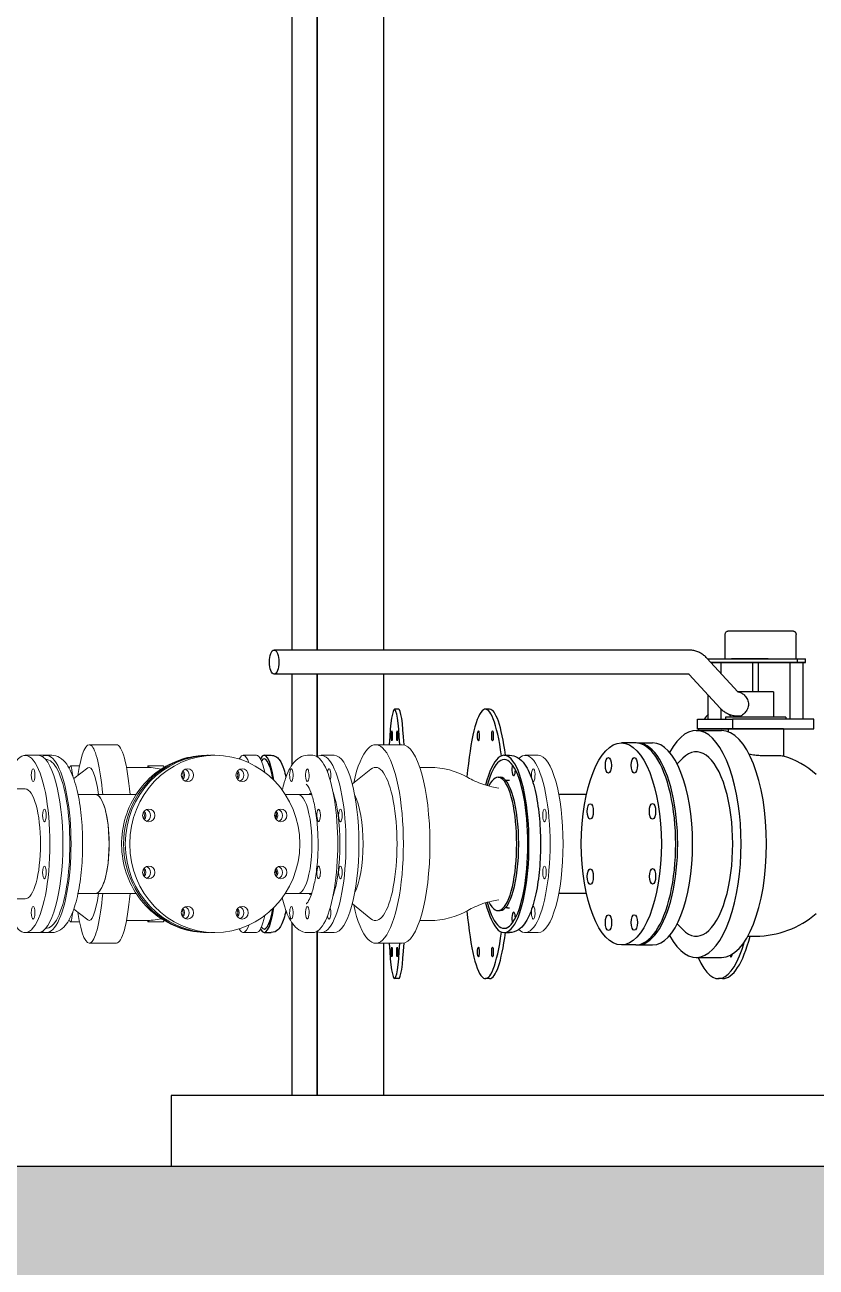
# Model space of a CAD drawing. Header units: millimetres. Extents: x 0 to 157650, y 0 to 89100.
# Drawn here: x 120736 to 124085, y 8704 to 13961 of the extents above; entities that cross this region are included whole.
import ezdxf

# ---------------------------------------------------------------- set-up
doc = ezdxf.new("R2010")
doc.units = ezdxf.units.MM
doc.header["$LTSCALE"] = 150
doc.layers.add('Hatch', color=7, linetype='Continuous', lineweight=18)
doc.layers.add('Visible', color=7, linetype='Continuous', lineweight=25)
doc.layers.add('P_Biomass (BM)', color=150, linetype='Continuous', lineweight=18, true_color=0x007fff)

msp = doc.modelspace()

# ---------------------------------------------------------------- hatches: boundary and pattern name
at = {"layer": 'Hatch'}
h = msp.add_hatch(dxfattribs=at)
h.set_pattern_fill('AR-CONC', color=256, scale=80.749152, angle=45, style=0)
h.set_pattern_definition([(95, (0, 0), (445.3736, 373.7128), [60.562, -666.1805]), (40, (0, 0), (-508.7133, 350.264), [48.4495, -532.9444]), (145.45144, (37.1, 31.14), (-63.3398, 723.977), [51.4697, -566.1663]), (91.1842, (-114.2, 114.2), (703.885, 514.8677), [90.843, -999.271]), (141.6356, (-55.5, 157.1), (-22.529, 1089.881), [77.2045, -849.25]), (36.1842, (-114.2, 114.2), (-22.529, 1089.881), [72.674, -799.4166]), (66, (-28.55, 142.75), (570.712, 110.9352), [60.562, -666.1805]), (11, (-28.55, 142.75), (-275.1193, 552.977), [48.4495, -532.9444]), (116.45144, (19, 152), (295.5927, 663.9122), [51.4697, -566.1663]), (82.5, (0, 0), (-183.13357, 197.0197), [0, -526.4845, 0, -541.0193, 0, -534.9631]), (52.5, (0, 0), (-74.9941, 375.41044), [0, -308.4618, 0, -514.3721, 0, -203.8916]), (12.5, (-127.33, -127.33), (317.68184, 291.92495), [0, -201.8729, 0, -629.8434, 0, -835.7537]), (2.5, (-184.43, -184.43), (275.831, 390.1474), [0, -262.4347, 0, -418.2806, 0, -593.5063])])
h.paths.add_polyline_path([(115730.4, 9130), (115730.4, 9280), (115430.4, 9280), (115430.4, 5830), (110030.4, 5830), (110030.4, 9280), (109730.4, 9280), (109730.4, 9130), (100487.7, 9130), (100487.7, 8830), (100487.7, 8530), (109730.4, 8530), (109730.4, 5530), (115730.4, 5530), (115730.4, 8530), (124973, 8530), (124973, 8830), (124973, 9130)])

# ---------------------------------------------------------------- linework, layer by layer
at = {"layer": 'P_Biomass (BM)'}
for p, q in [((121008.5, 10915), (121124.1, 10915)), ((122220.5, 10915), (122332.8, 10915)), ((120737.3, 10870), (120792, 10870)), ((120792, 10870), (120826.5, 10870)), ((120826.5, 10870), (120849.6, 10870)), ((121513.6, 10870), (121506.9, 10870)), ((121539.7, 10870), (121521.2, 10870)), ((121660.3, 10870), (121716.6, 10870)), ((121955.5, 10870), (121932.5, 10870)), ((121990.1, 10870), (122044.8, 10870)), ((122854.1, 10870), (122908.8, 10870)), ((120929, 10825), (120967.6, 10825)), ((120942.9, 10771.5), (121002.5, 10816.7)), ((121166.2, 10819), (121244.8, 10819)), ((121258.4, 10825), (121321.3, 10825)), ((122122.1, 10748.8), (122200.8, 10811.3)), ((122407.6, 10819), (122450.1, 10819)), ((120679.7, 10727.5), (120737.3, 10727.5)), ((121033.9, 10704.6), (120961, 10704.6)), ((121033.9, 10704.6), (121207.2, 10704.6)), ((121892.1, 10704.6), (121838.2, 10704.6)), ((121950, 10704.6), (121892.1, 10704.6)), ((120679.7, 10262.5), (120737.3, 10262.5)), ((121033.9, 10285.5), (120961, 10285.5)), ((121033.9, 10285.5), (121207.2, 10285.5)), ((121892.1, 10285.5), (121838.2, 10285.5)), ((121950, 10285.5), (121892.1, 10285.5)), ((120942.9, 10218.5), (121002.5, 10173.3)), ((122122.1, 10241.2), (122200.8, 10178.7)), ((120929, 10165), (120967.6, 10165)), ((121166.2, 10171), (121244.8, 10171)), ((121258.4, 10165), (121321.3, 10165)), ((122407.6, 10171), (122450.1, 10171)), ((120737.3, 10120), (120792, 10120)), ((120792, 10120), (120826.5, 10120)), ((120826.5, 10120), (120849.6, 10120)), ((121513.6, 10120), (121506.9, 10120)), ((121539.7, 10120), (121521.2, 10120)), ((121660.3, 10120), (121716.6, 10120)), ((121955.5, 10120), (121932.5, 10120)), ((121990.1, 10120), (122044.8, 10120)), ((122854.1, 10120), (122908.8, 10120)), ((121008.5, 10075), (121124.1, 10075)), ((122220.5, 10075), (122332.8, 10075))]:
    msp.add_line(p, q, dxfattribs=at)
for centre, start, end in [((121244.8, 10495), 77.7876, 90), ((121244.8, 10495), 61.1419, 61.6423), ((122450.1, 10495), 60.2331, 90), ((121244.8, 10495), 298.3577, 298.8581), ((122450.1, 10495), 270, 299.7669), ((121244.8, 10495), 270, 282.2124)]:
    msp.add_arc(centre, 324, start, end, dxfattribs=at)
for centre, major_axis, ratio, start_param, end_param in [((122220.5, 10495), (0, 420), 0.27999, 2.233177, 7.191601), ((120737.3, 10495), (0, 375), 0.27999, 2.242247, 7.182531), ((120826.5, 10495), (0, 375), 0.27999, 2.976263, 6.448515), ((121008.5, 10495), (0, 420), 0.157549, 5.234751, 7.091863), ((121124.1, 10495), (0, 420), 0.157549, 5.234751, 6.283185), ((121990.1, 10495), (0, 375), 0.27999, 2.976263, 6.448515), ((122332.8, 10495), (0, 420), 0.27999, 3.141593, 6.283185), ((122854.1, 10495), (0, 375), 0.27999, 2.878756, 6.546022), ((120736, 10495), (0, 375), 0.157549, 6.275342, 6.283185), ((120792, 10495), (0, 375), 0.27999, 3.141593, 6.283185), ((120826.5, 10495), (0, 357), 0.27999, 3.118219, 6.306559), ((120929, 10495), (0, 330), 0.05935, 5.77482, 6.53542), ((121008.5, 10495), (0, 324), 0.157549, 5.415717, 6.402149), ((121513.6, 10495), (0, -375), 0.960003, 3.131093, 6.293685), ((121521.2, 10495), (0, -375), 0.960003, 3.141593, 6.283185), ((121660.3, 10495), (0, 375), 0.157549, 5.870875, 6.575052), ((121716.6, 10495), (0, 375), 0.157549, 5.654873, 6.283185), ((121955.5, 10495), (0, -375), 0.27999, 0, 3.141593), ((122044.8, 10495), (0, 375), 0.27999, 3.141593, 6.283185), ((122220.5, 10495), (0, 324), 0.27999, 2.92289, 6.501888), ((122908.8, 10495), (0, 375), 0.27999, 3.141593, 6.283185), ((121258.4, 10495), (0, 330), 0.05935, 6.084789, 6.47656), ((121321.3, 10495), (0, 330), 0.05935, 6.092988, 6.283185), ((121381.1, 10786), (0, 26.2), 0.960003, 4.125958, 5.29882), ((121386.2, 10786), (0, -26.2), 0.960003, 0.819276, 2.322316), ((121405.5, 10786), (0, -27), 0.960003, 0.364485, 2.777107), ((121612.6, 10786), (0, 26.2), 0.960003, 4.125958, 5.29882), ((121617.6, 10786), (0, -26.2), 0.960003, 0.819276, 2.315269), ((121641.3, 10786), (0, 27), 0.157549, 1.350988, 1.790605), ((121636.9, 10786), (0, -27), 0.960003, 0.364485, 2.777107), ((121864.1, 10786), (0, 26.2), 0.27999, 0.826323, 6.24226), ((121931.6, 10786), (0, -26.2), 0.27999, 3.182518, 8.598455), ((122023.8, 10786), (0, 27), 0.27999, 3.802285, 7.368703), ((122887.8, 10786), (0, 27), 0.27999, 2.652258, 8.515807), ((120737.3, 10495), (0, 232.5), 0.27999, 3.141593, 6.283185), ((121033.9, 10495), (0, -209.6), 0.27999, 0, 3.141593), ((121033.9, 10495), (0, 209.5), 0.27999, 3.141593, 6.283185), ((121892.1, 10495), (0, -209.6), 0.27999, 0, 3.141593), ((121892.1, 10495), (0, -209.6), 0.27999, 0, 3.141593), ((121955.5, 10495), (0, 217.5), 0.27999, 0.125754, 0.271207), ((121990.1, 10495), (0, -284.2), 0.27999, 0.689323, 2.45227), ((122102.4, 10495), (0, -232.5), 0.27999, 0.480862, 2.66073), ((121217.5, 10615.6), (0, 26.2), 0.960003, 4.125958, 5.29882), ((121222.5, 10615.6), (0, -26.2), 0.960003, 0.819276, 2.322316), ((121241.8, 10615.6), (0, -27), 0.960003, 0.364485, 2.777107), ((121748.1, 10495), (0, -209.6), 0.27999, 2.112632, 2.233009), ((121748.1, 10495), (0, 209.5), 0.27999, 5.254224, 5.374602), ((121800.6, 10615.6), (0, -27), 0.960003, 0.364485, 2.777107), ((121979.4, 10615.6), (0, -26.2), 0.27999, 2.39712, 7.813057), ((121776.2, 10615.6), (0, 26.2), 0.960003, 4.125958, 4.671464), ((121781.3, 10615.6), (0, -26.2), 0.960003, 0.819276, 1.529871), ((122854.1, 10495), (0, -232.5), 0.27999, 1.374703, 1.766889), ((121217.5, 10374.5), (0, 26.2), 0.960003, 4.125958, 5.29882), ((121222.5, 10374.5), (0, -26.2), 0.960003, 0.819276, 2.322316), ((121241.8, 10374.5), (0, -27), 0.960003, 0.364485, 2.777107), ((121748.1, 10495), (0, -209.6), 0.27999, 0.908584, 1.028961), ((121748.1, 10495), (0, 209.5), 0.27999, 4.050176, 4.170554), ((121776.2, 10374.5), (0, 26.2), 0.960003, 4.753314, 5.29882), ((121781.3, 10374.5), (0, -26.2), 0.960003, 1.611721, 2.322316), ((121800.6, 10374.5), (0, -27), 0.960003, 0.364485, 2.777107), ((121979.4, 10374.5), (0, -26.2), 0.27999, 1.611721, 7.027658), ((121008.5, 10495), (0, -420), 0.157549, 5.474508, 7.33162), ((121008.5, 10495), (0, -324), 0.157549, 6.164221, 7.150654), ((121124.1, 10495), (0, -420), 0.157549, 0, 1.048434), ((121955.5, 10495), (0, -217.5), 0.27999, 6.011978, 6.157431), ((120929, 10495), (0, -330), 0.05935, 6.030951, 6.79155), ((121381.1, 10204), (0, 26.2), 0.960003, 4.125958, 5.29882), ((121386.2, 10204), (0, -26.2), 0.960003, 0.819276, 2.322316), ((121405.5, 10204), (0, -27), 0.960003, 0.364485, 2.777107), ((121612.6, 10204), (0, 26.2), 0.960003, 4.125958, 5.29882), ((121617.6, 10204), (0, -26.2), 0.960003, 0.826323, 2.322316), ((121641.3, 10204), (0, 27), 0.157549, 1.350988, 1.790605), ((121636.9, 10204), (0, -27), 0.960003, 0.364485, 2.777107), ((121864.1, 10204), (0, 26.2), 0.27999, 3.182518, 8.598455), ((121931.6, 10204), (0, -26.2), 0.27999, 0.826323, 6.24226), ((122023.8, 10204), (0, -27), 0.27999, 5.197668, 8.764086), ((122887.8, 10204), (0, 27), 0.27999, 0.908971, 6.77252), ((121258.4, 10495), (0, -330), 0.05935, 6.089811, 6.481582), ((121321.3, 10495), (0, -330), 0.05935, 0, 0.190197), ((121660.3, 10495), (0, -375), 0.157549, 5.991319, 6.695495), ((121716.6, 10495), (0, -375), 0.157549, 0, 0.628312), ((120736, 10495), (0, -375), 0.157549, 0, 0.007843)]:
    msp.add_ellipse(centre, major_axis=major_axis, ratio=ratio, start_param=start_param, end_param=end_param, dxfattribs=at)
for centre, major_axis, ratio in [((121539.7, 10495), (0, 375), 0.960003), ((120771, 10786), (0, -27), 0.27999), ((121424, 10786), (0, -27), 0.960003), ((121655.4, 10786), (0, -27), 0.960003), ((120818.7, 10615.6), (0, -27), 0.27999), ((121260.3, 10615.6), (0, 27), 0.960003), ((121819.1, 10615.6), (0, -27), 0.960003), ((122071.5, 10615.6), (0, -27), 0.27999), ((122935.5, 10615.6), (0, -27), 0.27999), ((120818.7, 10374.5), (0, 27), 0.27999), ((121260.3, 10374.5), (0, 27), 0.960003), ((121819.1, 10374.5), (0, -27), 0.960003), ((122071.5, 10374.5), (0, 27), 0.27999), ((122935.5, 10374.5), (0, 27), 0.27999), ((120771, 10204), (0, 27), 0.27999), ((121424, 10204), (0, 27), 0.960003), ((121655.4, 10204), (0, 27), 0.960003)]:
    msp.add_ellipse(centre, major_axis=major_axis, ratio=ratio, dxfattribs=at)
for points, knots in [([(120849.6, 10870), (120861.4, 10870), (120872.9, 10866.5), (120895.1, 10853.8), (120904.7, 10843.7), (120927.7, 10811.9), (120938.8, 10786.1), (120957.1, 10726), (120964.3, 10692.2), (120974.6, 10620.4), (120978, 10582.8), (120981, 10506.3), (120980.8, 10467.6), (120976.8, 10392.2), (120973, 10355.6), (120962.2, 10287.4), (120955, 10256.1), (120937.1, 10200.1), (120926.5, 10176.1), (120905.1, 10147), (120896.9, 10138.3), (120876.1, 10124.7), (120863.1, 10120), (120849.6, 10120)], [3.926991, 3.926991, 3.926991, 3.926991, 4.085261, 4.085261, 4.296665, 4.296665, 4.669746, 4.669746, 5.022372, 5.022372, 5.356285, 5.356285, 5.685407, 5.685407, 6.014829, 6.014829, 6.349917, 6.349917, 6.704892, 6.704892, 6.886738, 6.886738, 7.068583, 7.068583, 7.068583, 7.068583]), ([(121506.9, 10120), (121468.5, 10120), (121430.1, 10126.4), (121357.1, 10151.4), (121322.6, 10170), (121260.8, 10217.5), (121233.6, 10246.4), (121189.2, 10311.7), (121172.1, 10348.2), (121149.8, 10424.8), (121144.6, 10465), (121146.7, 10545.2), (121154, 10585.2), (121180.3, 10660.6), (121199.4, 10696.1), (121247.4, 10759), (121276.2, 10786.5), (121340.8, 10830.4), (121376.4, 10847), (121444, 10865.7), (121475.5, 10870), (121506.9, 10870)], [1.570796, 1.570796, 1.570796, 1.570796, 1.888329, 1.888329, 2.206411, 2.206411, 2.525831, 2.525831, 2.846714, 2.846714, 3.168626, 3.168626, 3.49086, 3.49086, 3.812644, 3.812644, 4.133294, 4.133294, 4.452447, 4.452447, 4.712389, 4.712389, 4.712389, 4.712389]), ([(121932.5, 10870), (121920.7, 10870), (121909.2, 10866.5), (121887, 10853.8), (121877.3, 10843.7), (121854.3, 10811.9), (121843.3, 10786.1), (121830.7, 10745.1), (121827.9, 10734.5), (121825.2, 10723.4)], [3.1415927, 3.1415927, 3.1415927, 3.1415927, 3.2998626, 3.2998626, 3.5112667, 3.5112667, 3.8843475, 3.8843475, 4.0061099, 4.0061099, 4.0061099, 4.0061099]), ([(121858.7, 10803.8), (121858.7, 10803.9), (121858.8, 10803.9), (121859.3, 10806.1), (121860, 10807.9), (121861.5, 10810.5), (121862.2, 10811.4), (121863.4, 10812.2), (121863.9, 10812.3), (121864.4, 10812.3)], [-2.3553859, -2.3553859, -2.3553859, -2.3553859, -2.3490312, -2.3490312, -2.0439715, -2.0439715, -1.7543596, -1.7543596, -1.56067, -1.56067, -1.56067, -1.56067]), ([(121931.3, 10812.3), (121931.4, 10812.3), (121931.4, 10812.3), (121932.2, 10812.4), (121933.1, 10812), (121934.6, 10810.3), (121935.3, 10809.1), (121936.3, 10806.4), (121936.7, 10805.2), (121937.1, 10803.8)], [-2.3553852, -2.3553852, -2.3553852, -2.3553852, -2.3488819, -2.3488819, -2.0438878, -2.0438878, -1.7543331, -1.7543331, -1.56067, -1.56067, -1.56067, -1.56067]), ([(122741.6, 10731.5), (122731.6, 10732.9), (122721.9, 10734.8), (122699.1, 10739.9), (122686.4, 10743.6), (122662.3, 10751.8), (122651, 10756.4), (122629.8, 10766), (122620, 10771.1), (122611, 10776.3)], [0.0408288, 0.0408288, 0.0408288, 0.0408288, 0.0635156, 0.0635156, 0.0952734, 0.0952734, 0.1270312, 0.1270312, 0.158789, 0.158789, 0.158789, 0.158789]), ([(121927.3, 10241.9), (121927.3, 10241.9), (121927.7, 10242.1), (121930.2, 10244.5), (121933.6, 10248.7), (121941.5, 10262.9), (121946.2, 10273.8), (121955.7, 10302.8), (121960.4, 10321.7), (121968.5, 10365.5), (121971.8, 10390.8), (121976.2, 10444.6), (121977.3, 10473.2), (121976.9, 10530.3), (121975.4, 10558.9), (121970.2, 10612.5), (121966.5, 10637.7), (121957.4, 10681.2), (121952.1, 10699.8), (121941.5, 10727.6), (121936.1, 10737.5), (121929.3, 10746.7), (121927.3, 10748.2), (121927.3, 10748.2)], [6.460276, 6.460276, 6.460276, 6.460276, 6.545411, 6.545411, 6.748001, 6.748001, 6.990285, 6.990285, 7.270354, 7.270354, 7.570186, 7.570186, 7.877931, 7.877931, 8.187555, 8.187555, 8.494515, 8.494515, 8.791671, 8.791671, 9.062763, 9.062763, 9.247687, 9.247687, 9.247687, 9.247687]), ([(121801.4, 10614.5), (121801.4, 10614.6), (121801.4, 10614.6), (121801.5, 10617.6), (121801.2, 10620.5), (121799.6, 10625.7), (121798.6, 10628), (121797.2, 10630.1)], [-2.3553852, -2.3553852, -2.3553852, -2.3553852, -2.3488819, -2.3488819, -2.0438878, -2.0438878, -1.7802083, -1.7802083, -1.7802083, -1.7802083]), ([(121799.7, 10633.5), (121799.9, 10633.2), (121800.2, 10633), (121801.2, 10631.6), (121802, 10630.5), (121803.1, 10628.7), (121803.5, 10628.1), (121804, 10627.1), (121804.1, 10626.7), (121804.3, 10626.2), (121804.4, 10626), (121804.6, 10625.7), (121804.6, 10625.5), (121804.8, 10625.2), (121804.8, 10625), (121805, 10624.4), (121805.2, 10624), (121805.8, 10622.1), (121806.1, 10620.5), (121806.5, 10617.4), (121806.5, 10616), (121806.4, 10614.5)], [-0.8613427, -0.8613427, -0.8613427, -0.8613427, -0.8250517, -0.8250517, -0.689407, -0.689407, -0.6136869, -0.6136869, -0.5771228, -0.5771228, -0.5566152, -0.5566152, -0.5391591, -0.5391591, -0.5182159, -0.5182159, -0.4796595, -0.4796595, -0.3176414, -0.3176414, -0.170104, -0.170104, -0.170104, -0.170104]), ([(121984.4, 10634.9), (121984.6, 10634.1), (121984.8, 10633.4), (121985.6, 10629.9), (121986.2, 10626.9), (121986.7, 10620.7), (121986.8, 10617.6), (121986.7, 10614.5)], [-3.6196991, -3.6196991, -3.6196991, -3.6196991, -3.4825914, -3.4825914, -3.0417403, -3.0417403, -2.6426685, -2.6426685, -2.6426685, -2.6426685]), ([(121797.2, 10359.9), (121797.7, 10360.7), (121798.1, 10361.4), (121799.8, 10364.7), (121800.6, 10367.3), (121801.4, 10371.9), (121801.5, 10373.7), (121801.4, 10375.5)], [-2.135827, -2.135827, -2.135827, -2.135827, -2.0439715, -2.0439715, -1.7543596, -1.7543596, -1.56067, -1.56067, -1.56067, -1.56067]), ([(121806.4, 10375.5), (121806.5, 10374.5), (121806.5, 10373.5), (121806.3, 10371.1), (121806.1, 10369.8), (121805.7, 10367.7), (121805.5, 10367), (121805.1, 10365.9), (121805, 10365.6), (121804.8, 10365), (121804.8, 10364.8), (121804.6, 10364.5), (121804.6, 10364.3), (121804.4, 10364), (121804.3, 10363.8), (121804.1, 10363.2), (121803.9, 10362.9), (121803, 10361.1), (121802.2, 10359.7), (121800.7, 10357.8), (121800.2, 10357.1), (121799.7, 10356.5)], [-0.9276751, -0.9276751, -0.9276751, -0.9276751, -0.8251738, -0.8251738, -0.6894617, -0.6894617, -0.6137109, -0.6137109, -0.5771333, -0.5771333, -0.5566202, -0.5566202, -0.5391604, -0.5391604, -0.5182142, -0.5182142, -0.4796563, -0.4796563, -0.3176798, -0.3176798, -0.2354563, -0.2354563, -0.2354563, -0.2354563]), ([(121986.7, 10375.5), (121986.7, 10375.5), (121986.7, 10375.4), (121986.8, 10372.4), (121986.7, 10369.5), (121986.2, 10364.1), (121985.9, 10361.6), (121985.1, 10357.8), (121984.7, 10356.4), (121984.4, 10355.2)], [-2.3553852, -2.3553852, -2.3553852, -2.3553852, -2.3488819, -2.3488819, -2.0438878, -2.0438878, -1.7543331, -1.7543331, -1.56067, -1.56067, -1.56067, -1.56067]), ([(121825.2, 10266.6), (121828.4, 10253.3), (121831.9, 10240.7), (121844.9, 10200.1), (121855.6, 10176.1), (121876.9, 10147), (121885.2, 10138.3), (121905.9, 10124.7), (121918.9, 10120), (121932.5, 10120)], [5.4186681, 5.4186681, 5.4186681, 5.4186681, 5.5645192, 5.5645192, 5.9194941, 5.9194941, 6.1013397, 6.1013397, 6.2831853, 6.2831853, 6.2831853, 6.2831853]), ([(122611, 10213.8), (122620, 10218.9), (122629.8, 10224), (122651, 10233.7), (122662.3, 10238.2), (122686.4, 10246.4), (122699.1, 10250.1), (122721.9, 10255.3), (122731.6, 10257.1), (122741.6, 10258.5)], [2.9828036, 2.9828036, 2.9828036, 2.9828036, 3.0145614, 3.0145614, 3.0463192, 3.0463192, 3.078077, 3.078077, 3.1007639, 3.1007639, 3.1007639, 3.1007639]), ([(121864.4, 10177.8), (121864.4, 10177.8), (121864.4, 10177.8), (121863.6, 10177.7), (121862.8, 10178), (121861.3, 10179.7), (121860.6, 10181), (121859.5, 10183.6), (121859.1, 10184.9), (121858.7, 10186.2)], [-2.3553852, -2.3553852, -2.3553852, -2.3553852, -2.3488819, -2.3488819, -2.0438878, -2.0438878, -1.7543331, -1.7543331, -1.56067, -1.56067, -1.56067, -1.56067]), ([(121937.1, 10186.2), (121937, 10186.2), (121937, 10186.1), (121936.5, 10183.9), (121935.9, 10182.2), (121934.5, 10179.5), (121933.7, 10178.6), (121932.4, 10177.8), (121931.9, 10177.7), (121931.3, 10177.8)], [-2.3553859, -2.3553859, -2.3553859, -2.3553859, -2.3490312, -2.3490312, -2.0439715, -2.0439715, -1.7543596, -1.7543596, -1.56067, -1.56067, -1.56067, -1.56067])]:
    msp.add_open_spline(points, degree=3, knots=knots, dxfattribs=at)
for points in [[(121404.7, 10776.8), (121403.5, 10777.5), (121402.3, 10778.1), (121401.2, 10778.8)], [(121636, 10804), (121636.1, 10803.9), (121636.1, 10803.9), (121636.1, 10803.8)], [(121401.2, 10211.3), (121402.3, 10211.9), (121403.5, 10212.6), (121404.7, 10213.2)], [(121636.1, 10186.2), (121636.1, 10186.2), (121636.1, 10186.1), (121636, 10186.1)]]:
    msp.add_open_spline(points, degree=3, dxfattribs=at)
at = {"layer": 'Visible', "color": 9, "true_color": 0xc0c0c0}
for p, q in [((121972.8, 19008.6), (121972.8, 11315.5)), ((121972.8, 11315.5), (121972.8, 19008.6)), ((121866.9, 11315.5), (121866.9, 18891.7)), ((122255.4, 11315.5), (122255.4, 18696)), ((123700.2, 11278), (123700.1, 11381.4)), ((124000.2, 11278.2), (124000.1, 11381.5)), ((123546.1, 11315.5), (121791.2, 11315.5)), ((123754.3, 11138.1), (123622.6, 11281.4)), ((123625.8, 11277.9), (123726.5, 11278)), ((123639.6, 11262.9), (124006.5, 11263.2)), ((123817.2, 11263), (123682.7, 11262.9)), ((123682.7, 11216), (123682.7, 11262.9)), ((123726.5, 11278), (123882, 11278.1)), ((123817.2, 11138.6), (123817.2, 11263)), ((123975.7, 11263.1), (123841.2, 11263)), ((123841.2, 11138.6), (123841.2, 11263)), ((123882, 11278.1), (124006.4, 11278.2)), ((123975.8, 11023.2), (123975.7, 11263.1)), ((124006.4, 11278.2), (124039.6, 11278.2)), ((124006.5, 11263.2), (124006.4, 11278.2)), ((124006.5, 11263.2), (124039.6, 11263.2)), ((124039.6, 11263.2), (124029.7, 11263.1)), ((124029.8, 11023.2), (124029.7, 11263.2)), ((124039.6, 11263.2), (124039.6, 11278.2)), ((123546.1, 11213.5), (121791.2, 11213.5)), ((121866.9, 10829.2), (121866.9, 11213.5)), ((121972.8, 11213.5), (121972.8, 10864.9)), ((121972.8, 10864.9), (121972.8, 11213.5)), ((122255.4, 10915), (122255.4, 11213.5)), ((123679.2, 11069.1), (123547.5, 11212.4)), ((123628.8, 11022.9), (123628.7, 11124)), ((123754.2, 11138.5), (123754.2, 11138.1)), ((123760.4, 11137), (123755.7, 11137)), ((123904.2, 11138.5), (123904.3, 11032.1)), ((122318.6, 11065), (122300.6, 11065)), ((122703.1, 11065), (122685.3, 11065)), ((123682.8, 11023.1), (123682.7, 11065.4)), ((123683.1, 11065), (123682.7, 11065)), ((123582.8, 11022.8), (123731.5, 11023.2)), ((123582.8, 10982.3), (123582.8, 11022.8)), ((123701.8, 11032), (123701.8, 11023.1)), ((124075.7, 11023.2), (123731.5, 11023.2)), ((123731.5, 11023.2), (123731.5, 10982.7)), ((123754.3, 11035), (123754.3, 11032.1)), ((123760.4, 11035), (123755.7, 11035)), ((123956.8, 11032.1), (123956.8, 11023.2)), ((124075.8, 10982.7), (124075.7, 11023.2)), ((123577.5, 10975), (123684.9, 10975)), ((123582.8, 10982.3), (123731.5, 10982.7)), ((123712.3, 10982.3), (123582.8, 10982.3)), ((123712.3, 10982.5), (123712.3, 10970)), ((123731.5, 10982.7), (124075.8, 10982.7)), ((123946.3, 10982.4), (124075.8, 10982.7)), ((123946.3, 10982.6), (123946.3, 10867.1)), ((123321.4, 10922.5), (123260.8, 10922.5)), ((123329.6, 10922.5), (123393, 10922.5)), ((121749.2, 10870), (121778.8, 10870)), ((122764.8, 10870), (122787.8, 10870)), ((123496.4, 10833.6), (123520.6, 10857.7)), ((122738.9, 10777), (122747.5, 10777)), ((122779.2, 10765), (122787.8, 10765)), ((123113, 10704.6), (122995.9, 10704.6)), ((123113, 10285.5), (122995.9, 10285.5)), ((122738.9, 10213), (122747.5, 10213)), ((122779.2, 10225), (122787.8, 10225)), ((121866.9, 9430), (121866.9, 10160.8)), ((123496.4, 10156.4), (123520.6, 10132.3)), ((121749.2, 10120), (121778.8, 10120)), ((121972.8, 10125.1), (121972.8, 9430)), ((121972.8, 9430), (121972.8, 10125.1)), ((122764.8, 10120), (122787.8, 10120)), ((123795.8, 10105), (123829.5, 10105)), ((122255.4, 9430), (122255.4, 10075)), ((123321.4, 10067.5), (123260.8, 10067.5)), ((123329.6, 10067.5), (123393, 10067.5)), ((123577.5, 10015), (123684.9, 10015)), ((122318.6, 9925), (122300.6, 9925)), ((122703.1, 9925), (122685.3, 9925)), ((123689.3, 9925), (123672, 9925)), ((124973, 9430), (121355.4, 9430)), ((121355.4, 9430), (121355.4, 9130)), ((124973, 9130), (115730.4, 9130))]:
    msp.add_line(p, q, dxfattribs=at)
for start, end in [(49.0226, 72.5653), (270, 310.9774)]:
    msp.add_arc((123829.5, 10495), 390, start, end, dxfattribs=at)
for centre, major_axis, ratio in [((121791.2, 11264.5), (0, 51), 0.39652), ((122289.3, 10952.3), (0, 21), 0.05935), ((122311.8, 10952.3), (0, 21), 0.05935), ((122655.5, 10952.3), (0, 21), 0.157549), ((122715.2, 10952.3), (0, 21), 0.157549), ((123260.8, 10495), (0, 427.5), 0.39652), ((123206, 10827.5), (0, 33), 0.39652), ((123315.3, 10827.8), (0, 33), 0.39652), ((123128.8, 10632.4), (0, 33), 0.39652), ((123392.6, 10633.1), (0, 33), 0.39652), ((123128.9, 10356.9), (0, -33), 0.39652), ((123392.7, 10357.6), (0, -33), 0.39652), ((123206.3, 10162.3), (0, -33), 0.39652), ((123315.5, 10162.6), (0, -33), 0.39652), ((122289.3, 10037.7), (0, -21), 0.05935), ((122311.8, 10037.7), (0, -21), 0.05935), ((122655.5, 10037.7), (0, -21), 0.157549), ((122715.2, 10037.7), (0, -21), 0.157549)]:
    msp.add_ellipse(centre, major_axis=major_axis, ratio=ratio, dxfattribs=at)
for centre, major_axis, ratio, start_param, end_param in [((123655.7, 11262.9), (27, 0), 0.000921, 0, 2.205462), ((123850.2, 11278), (150, 0.1), 0.000921, 1.356783, 2.54016), ((123829.2, 11263), (-12, 0), 0.000921, 3.141592, 6.283185), ((124002.7, 11263.1), (-27, 0), 0.000921, 3.141601, 6.283194), ((122300.6, 10495), (0, 570), 0.05935, 5.540776, 7.025594), ((123829.2, 11138.5), (75, 0), 0.000921, 0.000001, 3.141593), ((122318.6, 10495), (0, 570), 0.05935, 5.537778, 6.283185), ((122685.3, 10495), (0, 570), 0.157549, 5.425143, 7.333858), ((122703.1, 10495), (0, 570), 0.157549, 5.430409, 6.283185), ((123672, 10495), (0, 570), 0.27999, 0.274344, 0.386819), ((123672, 10495), (0, 570), 0.27999, 6.200744, 6.215742), ((123672, 10495), (0, 570), 0.27999, 5.941383, 6.005376), ((123577.5, 10495), (0, 480), 0.39652, 2.508807, 6.915971), ((123829.3, 11032), (127.5, 0.1), 0.000921, 6.283184, 9.424777), ((123689.3, 10495), (0, 570), 0.27999, 5.941513, 5.964716), ((123672, 10495), (0, -570), 0.27999, 3.686968, 3.711214), ((123684.9, 10495), (0, 480), 0.39652, 3.141593, 6.283185), ((123829.3, 10982.5), (117, 0), 0.000921, 0, 3.141593), ((121749.2, 10495), (0, 375), 0.157549, 5.51327, 6.562596), ((122764.8, 10495), (0, 375), 0.27999, 2.296429, 7.128349), ((123321.4, 10495), (0, -427.5), 0.39652, 0, 3.141593), ((123329.6, 10495), (0, 427.5), 0.39652, 3.11722, 6.307558), ((123393, 10495), (0, 427.5), 0.39652, 3.141593, 6.283185), ((123577.5, 10495), (0, 390), 0.39652, 2.765168, 6.65961), ((121749.2, 10495), (0, 360), 0.157549, 5.575043, 6.498086), ((122764.8, 10495), (0, 357), 0.27999, 2.33479, 7.089988), ((122805.1, 10810), (0, -26.2), 0.27999, 3.900474, 7.808313), ((123829.3, 10867.1), (117, 0), 0.000921, 0.00293, 1.163073), ((122738.9, 10495), (0, 282), 0.27999, 2.623634, 6.801144), ((122747.5, 10495), (0, 282), 0.27999, 3.141593, 6.283185), ((121749.2, 10495), (0, -375), 0.157549, 6.003774, 7.053101), ((121749.2, 10495), (0, -360), 0.157549, 6.068284, 6.991328), ((122685.3, 10495), (0, -570), 0.157549, 5.232513, 7.141227), ((122805.1, 10180), (0, 26.2), 0.27999, 4.758058, 8.665897), ((122703.1, 10495), (0, -570), 0.157549, 0, 0.852776), ((123689.3, 10495), (0, -570), 0.27999, 0, 0.817276), ((122300.6, 10495), (0, -570), 0.05935, 5.540776, 7.025594), ((122318.6, 10495), (0, -570), 0.05935, 0, 0.745407), ((123672, 10495), (0, -570), 0.27999, 5.713564, 7.044203), ((123725, 10037.7), (0, -21), 0.27999, 5.450098, 7.422476)]:
    msp.add_ellipse(centre, major_axis=major_axis, ratio=ratio, start_param=start_param, end_param=end_param, dxfattribs=at)
for points, knots in [([(123700.1, 11381.4), (123700.1, 11383), (123700.4, 11384.7), (123701.4, 11387.7), (123702.2, 11389.2), (123704.1, 11391.7), (123705.3, 11392.8), (123707.9, 11394.7), (123709.4, 11395.4), (123711.6, 11396), (123712.4, 11396.2), (123713.2, 11396.3), (123713.3, 11396.3), (123713.6, 11396.3), (123713.7, 11396.4), (123714, 11396.4), (123714.1, 11396.4), (123714.3, 11396.4), (123714.4, 11396.4), (123714.6, 11396.4), (123714.6, 11396.4), (123714.8, 11396.4), (123714.9, 11396.4), (123715.3, 11396.4), (123715.5, 11396.4), (123716.9, 11396.4), (123718.6, 11396.5), (123725.7, 11396.5), (123732.7, 11396.5), (123750.3, 11396.5), (123760.8, 11396.5), (123784.3, 11396.6), (123797.6, 11396.6), (123825.1, 11396.6), (123839.6, 11396.6), (123868.3, 11396.6), (123882.8, 11396.6), (123909.7, 11396.6), (123922.6, 11396.6), (123945.1, 11396.6), (123955, 11396.6), (123970.8, 11396.6), (123976.8, 11396.6), (123982.3, 11396.6), (123983.5, 11396.5), (123984.7, 11396.5), (123985, 11396.5), (123985.3, 11396.5), (123985.4, 11396.5), (123985.8, 11396.5), (123985.9, 11396.5), (123986.1, 11396.5), (123986.2, 11396.5), (123986.6, 11396.5), (123986.8, 11396.4), (123987.2, 11396.4), (123987.4, 11396.4), (123988, 11396.3), (123988.3, 11396.2), (123989.4, 11395.9), (123990.1, 11395.7), (123992, 11394.9), (123993.2, 11394.3), (123995.5, 11392.5), (123996.6, 11391.4), (123998.4, 11388.8), (123999.1, 11387.3), (123999.9, 11384.4), (124000.1, 11383), (124000.1, 11381.5)], [0, 0, 0, 0, 0.162158, 0.162158, 0.321386, 0.321386, 0.480714, 0.480714, 0.639946, 0.639946, 0.714849, 0.714849, 0.73081, 0.73081, 0.744561, 0.744561, 0.766476, 0.766476, 0.789871, 0.789871, 0.829393, 0.829393, 0.924119, 0.924119, 1.207994, 1.207994, 2.06305, 2.06305, 3.572852, 3.572852, 5.008288, 5.008288, 6.442991, 6.442991, 7.877257, 7.877257, 9.311423, 9.311423, 10.745599, 10.745599, 12.17991, 12.17991, 13.614745, 13.614745, 14.264559, 14.264559, 14.560021, 14.560021, 14.699649, 14.699649, 14.724961, 14.724961, 14.751791, 14.751791, 14.778671, 14.778671, 14.800987, 14.800987, 14.837556, 14.837556, 14.909876, 14.909876, 15.04218, 15.04218, 15.200136, 15.200136, 15.359422, 15.359422, 15.501354, 15.501354, 15.501354, 15.501354]), ([(123622.6, 11281.4), (123618.8, 11285.6), (123614.6, 11289.5), (123605.6, 11296.6), (123600.9, 11299.8), (123590.8, 11305.4), (123585.6, 11307.7), (123574.7, 11311.6), (123569.1, 11313.1), (123557.7, 11315), (123551.9, 11315.5), (123546.1, 11315.5)], [0.7853982, 0.7853982, 0.7853982, 0.7853982, 0.9424778, 0.9424778, 1.0995574, 1.0995574, 1.2566371, 1.2566371, 1.4137167, 1.4137167, 1.5707963, 1.5707963, 1.5707963, 1.5707963]), ([(123547.5, 11212.4), (123547.3, 11212.7), (123547, 11212.9), (123546.6, 11213.2), (123546.5, 11213.3), (123546.2, 11213.5), (123546.2, 11213.5), (123546.1, 11213.5), (123546.1, 11213.5), (123546.1, 11213.5)], [0.7853982, 0.7853982, 0.7853982, 0.7853982, 0.9424778, 0.9424778, 1.0995574, 1.0995574, 1.2566371, 1.2566371, 1.3242702, 1.3242702, 1.3242702, 1.3242702]), ([(123755.7, 11137), (123755.7, 11137), (123755.7, 11137), (123755.6, 11137), (123755.5, 11137.1), (123755.3, 11137.2), (123755.1, 11137.3), (123754.7, 11137.6), (123754.5, 11137.8), (123754.3, 11138.1)], [1.7443304, 1.7443304, 1.7443304, 1.7443304, 1.8849556, 1.8849556, 2.0420352, 2.0420352, 2.1991149, 2.1991149, 2.3561945, 2.3561945, 2.3561945, 2.3561945]), ([(123760.4, 11137), (123761.7, 11137), (123763.3, 11136.7), (123766.7, 11135.4), (123768.7, 11134.3), (123772.7, 11131.7), (123774.9, 11130.1), (123779.1, 11126.4), (123781.2, 11124.3), (123787.2, 11117.7), (123791.2, 11112.1), (123795.7, 11102.8), (123796.9, 11099.5), (123798.6, 11092.8), (123799, 11089.4), (123799, 11082.7), (123798.6, 11079.3), (123796.9, 11072.6), (123795.7, 11069.3), (123791.2, 11060), (123787.2, 11054.4), (123781.2, 11047.8), (123779.1, 11045.7), (123774.9, 11042), (123772.8, 11040.4), (123768.7, 11037.7), (123766.8, 11036.7), (123763.3, 11035.4), (123761.7, 11035), (123760.4, 11035), (123760.4, 11035), (123760.4, 11035)], [2.675641, 2.675641, 2.675641, 2.675641, 3.006123, 3.006123, 3.338311, 3.338311, 3.670499, 3.670499, 4.002688, 4.002688, 4.675278, 4.675278, 5.011574, 5.011574, 5.347869, 5.347869, 5.684165, 5.684165, 6.02046, 6.02046, 6.693051, 6.693051, 7.025239, 7.025239, 7.357427, 7.357427, 7.689615, 7.689615, 8.021804, 8.021804, 8.02351, 8.02351, 8.02351, 8.02351]), ([(123755.7, 11035), (123749.9, 11035), (123744.1, 11035.5), (123732.7, 11037.5), (123727.1, 11039), (123716.2, 11042.8), (123710.9, 11045.2), (123700.9, 11050.7), (123696.1, 11053.9), (123687.2, 11061), (123683, 11064.9), (123679.2, 11069.1)], [1.5707963, 1.5707963, 1.5707963, 1.5707963, 1.727876, 1.727876, 1.8849556, 1.8849556, 2.0420352, 2.0420352, 2.1991149, 2.1991149, 2.3561945, 2.3561945, 2.3561945, 2.3561945]), ([(121778.8, 10870), (121785.8, 10870), (121792.6, 10867.9), (121804.7, 10861.3), (121809.3, 10856.5), (121822.2, 10840.2), (121827.2, 10827.3), (121835.3, 10800.8), (121838.2, 10789.3), (121840.9, 10776.4)], [0, 0, 0, 0, 0.0864058, 0.0864058, 0.197995, 0.197995, 0.4722751, 0.4722751, 0.6468877, 0.6468877, 0.6468877, 0.6468877]), ([(122787.8, 10870), (122799.6, 10870), (122811.1, 10866.5), (122833.3, 10853.8), (122843, 10843.7), (122866, 10811.9), (122877, 10786.1), (122895.4, 10726), (122902.5, 10692.2), (122912.9, 10620.4), (122916.2, 10582.8), (122919.3, 10506.3), (122919, 10467.6), (122915, 10392.2), (122911.3, 10355.6), (122900.4, 10287.4), (122893.3, 10256.1), (122875.4, 10200.1), (122864.7, 10176.1), (122843.3, 10147), (122835.1, 10138.3), (122814.4, 10124.7), (122801.4, 10120), (122787.8, 10120)], [5.105088, 5.105088, 5.105088, 5.105088, 5.263358, 5.263358, 5.474762, 5.474762, 5.847843, 5.847843, 6.200469, 6.200469, 6.534383, 6.534383, 6.863505, 6.863505, 7.192927, 7.192927, 7.528015, 7.528015, 7.882989, 7.882989, 8.064835, 8.064835, 8.246681, 8.246681, 8.246681, 8.246681]), ([(123875.7, 10867.2), (123868.9, 10867.2), (123861.6, 10867.4), (123846.6, 10868.3), (123838.7, 10869), (123823.2, 10870.7), (123815.4, 10871.8), (123805.8, 10873.1), (123803.8, 10873.4), (123801.8, 10873.7)], [-11.831688, -11.831688, -11.831688, -11.831688, -11.092097, -11.092097, -10.352506, -10.352506, -9.612916, -9.612916, -9.415446, -9.415446, -9.415446, -9.415446]), ([(121840.9, 10213.6), (121840.8, 10213.3), (121840.8, 10213), (121835.3, 10187.1), (121829.5, 10167.1), (121817.5, 10144), (121813.5, 10137.7), (121800.9, 10125.9), (121790.7, 10120), (121778.8, 10120)], [2.4947049, 2.4947049, 2.4947049, 2.4947049, 2.4989274, 2.4989274, 2.8485538, 2.8485538, 2.9950732, 2.9950732, 3.1415927, 3.1415927, 3.1415927, 3.1415927])]:
    msp.add_open_spline(points, degree=3, knots=knots, dxfattribs=at)
for points in [[(122770.9, 10764.3), (122773.6, 10764.8), (122776.4, 10765), (122779.2, 10765)], [(122779.2, 10225), (122776.4, 10225), (122773.6, 10225.2), (122770.9, 10225.7)]]:
    msp.add_open_spline(points, degree=3, dxfattribs=at)

doc.saveas('drawing.dxf')
